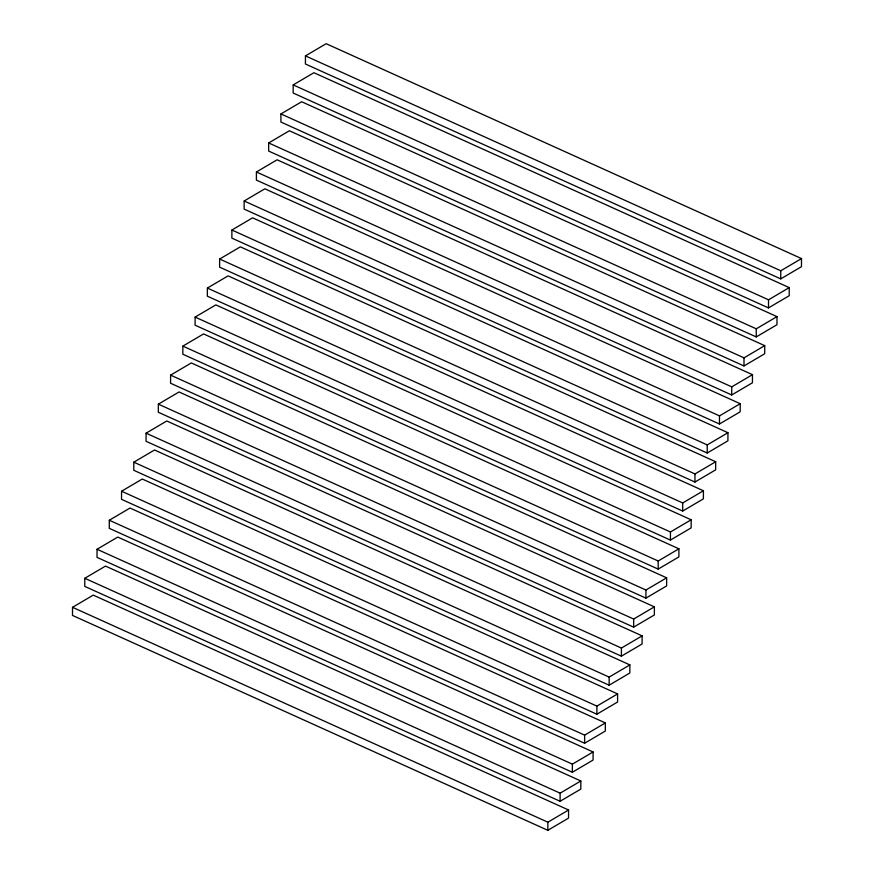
<?xml version="1.0" encoding="UTF-8"?>
<svg xmlns="http://www.w3.org/2000/svg" width="874" height="874" viewBox="0 0 874 874"><rect width="100%" height="100%" fill="white"/><g stroke="black" fill="none" stroke-linecap="round" stroke-linejoin="round"><path stroke-width="1.31" d="M72.531 607.31L72.498 615.416L547.834 830.3L568.548 818.108L568.581 810.001L93.245 595.118L72.531 607.31L547.867 822.194L568.581 810.001M84.789 578.282L84.756 586.388L560.092 801.283L580.806 789.091L580.839 780.985L105.503 566.09L84.789 578.282L560.125 793.177L580.839 780.985M97.047 549.265L97.014 557.372L572.35 772.255L593.064 760.063L593.096 751.957L117.761 537.073L97.047 549.265L572.383 764.149L593.096 751.957M109.305 520.238L109.272 528.344L584.608 743.239L605.321 731.046L605.354 722.94L130.018 508.045L109.305 520.238L584.64 735.132L605.354 722.94M121.562 491.221L121.53 499.327L596.866 714.211L617.579 702.019L617.612 693.912L142.276 479.028L121.562 491.221L596.898 706.105L617.612 693.912M133.82 462.193L133.788 470.299L609.134 685.194L629.837 673.002L629.87 664.896L154.534 450.001L133.82 462.193L609.156 677.088L629.87 664.896M146.078 433.176L146.056 441.283L621.392 656.166L642.106 643.974L642.128 635.868L166.792 420.984L146.078 433.176L621.425 648.06L642.128 635.868M158.347 404.159L158.314 412.255L633.65 627.15L654.364 614.957L654.397 606.851L179.05 391.967L158.347 404.159L633.683 619.043L654.397 606.851M170.605 375.132L170.572 383.238L645.908 598.122L666.622 585.93L666.654 577.823L191.319 362.939L170.605 375.132L645.941 590.016L666.654 577.823M182.863 346.115L182.83 354.21L658.166 569.105L678.88 556.913L678.912 548.806L203.576 333.923L182.863 346.115L658.198 560.999L678.912 548.806M195.12 317.087L195.088 325.194L670.424 540.077L691.137 527.885L691.17 519.79L215.834 304.895L195.12 317.087L670.456 531.982L691.17 519.79M207.378 288.07L207.346 296.177L682.681 511.061L703.395 498.868L703.428 490.762L228.092 275.878L207.378 288.07L682.714 502.954L703.428 490.762M219.636 259.043L219.603 267.149L694.95 482.033L715.653 469.841L715.686 461.745L240.35 246.85L219.636 259.043L694.972 473.937L715.686 461.745M231.894 230.026L231.872 238.132L707.208 453.016L727.922 440.824L727.944 432.717L252.608 217.834L231.894 230.026L707.241 444.91L727.944 432.717M244.163 200.998L244.13 209.105L719.466 423.999L740.18 411.807L740.212 403.701L264.866 188.806L244.163 200.998L719.499 415.893L740.212 403.701M256.421 171.981L256.388 180.088L731.724 394.972L752.438 382.779L752.47 374.673L277.134 159.789L256.421 171.981L731.756 386.865L752.47 374.673M268.679 142.954L268.646 151.06L743.982 365.955L764.695 353.762L764.728 345.656L289.392 130.761L268.679 142.954L744.014 357.848L764.728 345.656M280.936 113.937L280.904 122.043L756.239 336.927L776.953 324.735L776.986 316.628L301.65 101.745L280.936 113.937L756.272 328.821L776.986 316.628M293.194 84.909L293.161 93.015L768.497 307.91L789.211 295.718L789.244 287.612L313.908 72.717L293.194 84.909L768.53 299.804L789.244 287.612M305.452 55.892L305.419 63.999L780.755 278.882L801.469 266.69L801.502 258.584L326.166 43.7L305.452 55.892L780.788 270.776L801.502 258.584M547.834 830.3L547.867 822.194M560.092 801.283L560.125 793.177M572.35 772.255L572.383 764.149M584.608 743.239L584.64 735.132M596.866 714.211L596.898 706.105M609.134 685.194L609.156 677.088M621.392 656.166L621.425 648.06M633.65 627.15L633.683 619.043M645.908 598.122L645.941 590.016M658.166 569.105L658.198 560.999M670.424 540.077L670.456 531.982M682.681 511.061L682.714 502.954M694.95 482.033L694.972 473.937M707.208 453.016L707.241 444.91M719.466 423.999L719.499 415.893M731.724 394.972L731.756 386.865M743.982 365.955L744.014 357.848M756.239 336.927L756.272 328.821M768.497 307.91L768.53 299.804M780.755 278.882L780.788 270.776"/></g></svg>
